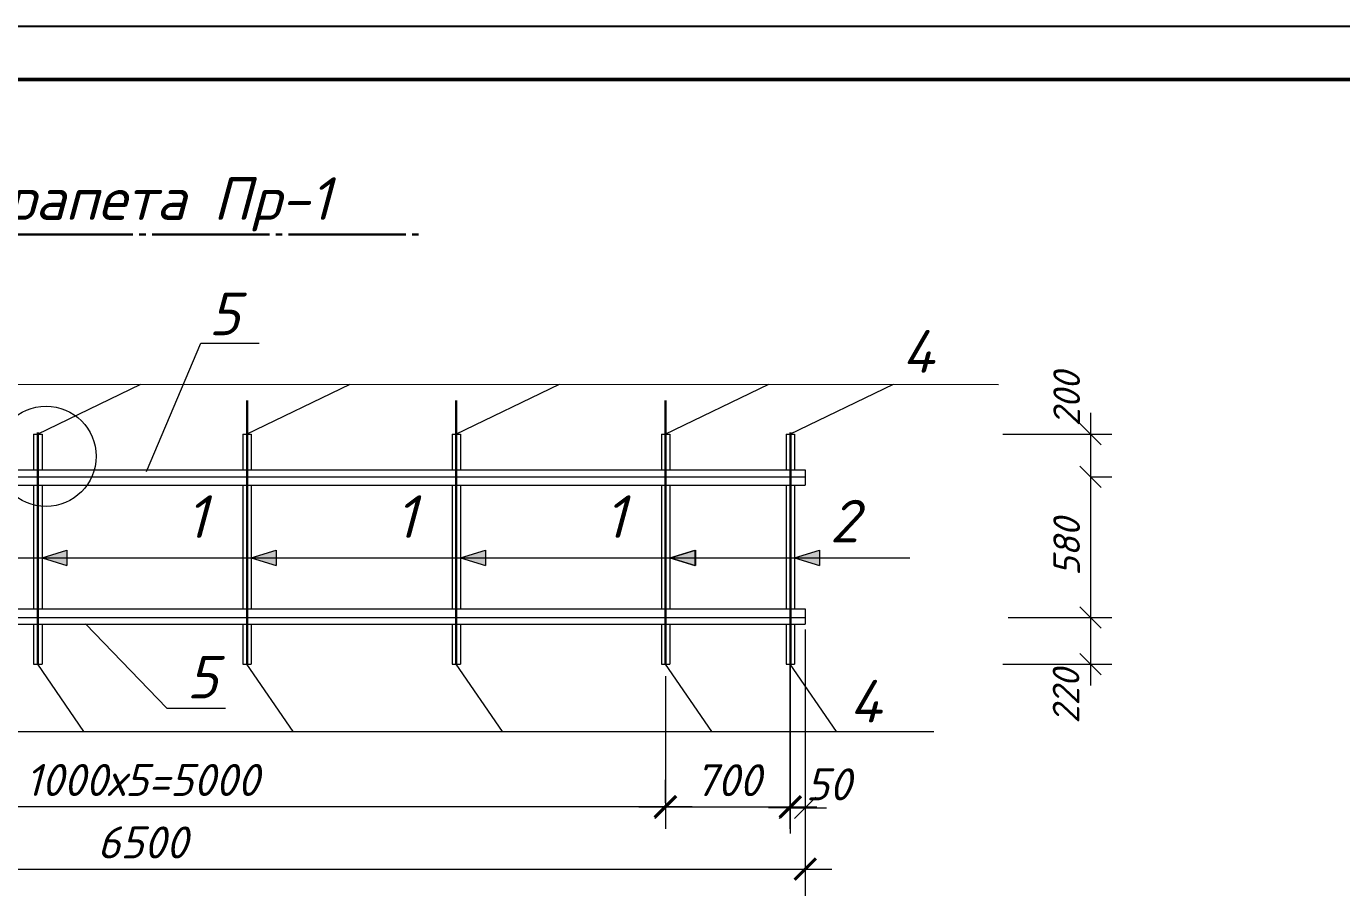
# Model space of a CAD drawing. Extents: x 108150 to 142535, y -18867 to -9422.
# Drawn here: x 140835.7 to 140959.1, y -16632.9 to -16551.3 of the extents above; entities that cross this region are included whole.
import ezdxf

# ---------------------------------------------------------------- set-up
doc = ezdxf.new("R2010")
doc.units = 0
doc.header["$MEASUREMENT"] = 0
doc.header["$PDMODE"] = 32
doc.header["$PDSIZE"] = 0.6
doc.linetypes.add('ACAD_ISO04W100', pattern=[30, 24, -3, 0, -3])
doc.linetypes.add('JIS_08_11', pattern=[12.8, 11, -0.6, 0.6, -0.6])
for name, color, linetype, lineweight in [('Выносные', 8, 'Continuous', 15), ('Контурные', 3, 'Continuous', 50), ('Осевые', 8, 'ACAD_ISO04W100', 30), ('Размер', 8, 'Continuous', 30), ('Размер.лини', 252, 'JIS_08_11', 20), ('Текст', 2, 'Continuous', 15)]:
    doc.layers.add(name, color=color, linetype=linetype, lineweight=lineweight)
doc.styles.add('ГОСТ 250', font='isocpeui.ttf', dxfattribs={"height": 250})
doc.styles.add('ГОСТ 300', font='isocpeui.ttf', dxfattribs={"height": 300})
doc.styles.add('ГОСТ3', font='isocpeur.ttf', dxfattribs={"oblique": 15, "height": 3})
doc.styles.add('ГОСТ3.5', font='isocpeur.ttf', dxfattribs={"oblique": 15, "height": 3.5})
doc.dimstyles.new('100', dxfattribs={"dimtxt": 3.5, "dimasz": 2, "dimexe": 2.5, "dimexo": 0.5, "dimgap": 1, "dimtad": 1, "dimdec": 0, "dimlfac": 100, "dimtxsty": 'ГОСТ3.5', "dimblk": 'ARCHTICK', "dimcen": 2.5, "dimdle": 2.5, "dimclrd": 256, "dimclre": 256, "dimclrt": 2, "dimadec": 3, "dimazin": 0, "dimtfac": 1, "dimtdec": 0, "dimtmove": 1, "dimatfit": 3, "dimldrblk": 'DOTSMALL', "dimfxl": 1, "dimlwd": -1, "dimlwe": -1, "dimarcsym": 0})

# ---------------------------------------------------------------- blocks, each defined once
blk = doc.blocks.new('_Oblique')
at = {"color": 0, "linetype": 'ByBlock', "lineweight": -2}
blk.add_line((-0.5, -0.5), (0.5, 0.5), dxfattribs=at)
blk = doc.blocks.new('_ArchTick')
at = {"color": 0, "linetype": 'ByBlock', "const_width": 0.15}
blk.add_lwpolyline([(-0.5, -0.5), (0.5, 0.5)], dxfattribs=at)
blk = doc.blocks.new('*D2928')
at = {"layer": 'Defpoints', "color": 0, "lineweight": 0, "transparency": 16777216}
for p in [(140784.4, -16607.44), (140908.75, -16607.44), (140908.75, -16630.41)]:
    blk.add_point(p, dxfattribs=at)
at = {"layer": 'Выносные', "transparency": 16777216}
for p, q in [((140784.4, -16607.94), (140784.4, -16632.91)), ((140908.75, -16607.94), (140908.75, -16632.91)), ((140781.9, -16630.41), (140911.25, -16630.41))]:
    blk.add_line(p, q, dxfattribs=at)
at = {"layer": 'Выносные', "transparency": 16777216, "xscale": 2, "yscale": 2, "zscale": 2, "rotation": 180}
blk.add_blockref('_ArchTick', (140784.4, -16630.41), dxfattribs=at)
at = {"layer": 'Выносные', "transparency": 16777216, "xscale": 2, "yscale": 2, "zscale": 2}
blk.add_blockref('_ArchTick', (140908.75, -16630.41), dxfattribs=at)
at = {"layer": 'Выносные', "color": 2, "lineweight": 15, "transparency": 16777216, "insert": (140846.58, -16627.91), "char_height": 3, "attachment_point": 5, "style": 'ГОСТ3'}
blk.add_mtext('6500', dxfattribs=at)
blk = doc.blocks.new('_DotSmall')
at = {"color": 0, "linetype": 'ByBlock', "lineweight": 15, "const_width": 0.5}
blk.add_lwpolyline([(-0.0625, 0, 1), (0.0625, 0, 1)], format="xyb", close=True, dxfattribs=at)
blk = doc.blocks.new('*D2929')
at = {"layer": 'Defpoints', "color": 0, "lineweight": 0, "transparency": 16777216}
for p in [(140797.46, -16624.57), (140895.65, -16624.55), (140895.65, -16624.69)]:
    blk.add_point(p, dxfattribs=at)
at = {"layer": 'Выносные', "transparency": 16777216}
for p, q in [((140797.46, -16624.07), (140797.46, -16622.05)), ((140895.65, -16624.19), (140895.65, -16622.05)), ((140794.96, -16624.55), (140898.15, -16624.55))]:
    blk.add_line(p, q, dxfattribs=at)
at = {"layer": 'Выносные', "transparency": 16777216, "xscale": 2, "yscale": 2, "zscale": 2, "rotation": 180}
blk.add_blockref('_ArchTick', (140797.46, -16624.55), dxfattribs=at)
at = {"layer": 'Выносные', "transparency": 16777216, "xscale": 2, "yscale": 2, "zscale": 2}
blk.add_blockref('_ArchTick', (140895.65, -16624.55), dxfattribs=at)
at = {"layer": 'Выносные', "color": 2, "lineweight": 15, "transparency": 16777216, "insert": (140846.56, -16622.05), "char_height": 3, "attachment_point": 5, "style": 'ГОСТ3'}
blk.add_mtext('1000х5=5000', dxfattribs=at)
blk = doc.blocks.new('*D2930')
at = {"layer": 'Defpoints', "color": 0, "lineweight": 0, "transparency": 16777216}
for p in [(140907.35, -16607.44), (140895.63, -16624.57), (140907.35, -16624.57)]:
    blk.add_point(p, dxfattribs=at)
at = {"layer": 'Выносные', "transparency": 16777216}
for p, q in [((140907.35, -16607.94), (140907.35, -16627.07)), ((140895.63, -16624.07), (140895.63, -16622.07)), ((140893.13, -16624.57), (140909.85, -16624.57))]:
    blk.add_line(p, q, dxfattribs=at)
at = {"layer": 'Выносные', "transparency": 16777216, "xscale": 2, "yscale": 2, "zscale": 2, "rotation": 180}
blk.add_blockref('_ArchTick', (140895.63, -16624.57), dxfattribs=at)
at = {"layer": 'Выносные', "transparency": 16777216, "xscale": 2, "yscale": 2, "zscale": 2}
blk.add_blockref('_ArchTick', (140907.35, -16624.57), dxfattribs=at)
at = {"layer": 'Выносные', "color": 2, "lineweight": 15, "transparency": 16777216, "insert": (140901.49, -16622.07), "char_height": 3.5, "attachment_point": 5, "style": 'ГОСТ3.5'}
blk.add_mtext('{\\H0.85714x;700}', dxfattribs=at)

msp = doc.modelspace()

# ---------------------------------------------------------------- hatches: boundary and pattern name
at = {"layer": 'Выносные'}
h = msp.add_hatch(color=256, dxfattribs=at)
h.paths.add_polyline_path([(140839.4964, -16600.4797), (140837.1624, -16601.21), (140839.4964, -16601.21)])
h.paths.add_polyline_path([(140839.4964, -16601.21), (140837.1624, -16601.21), (140839.4964, -16601.9403)])
h = msp.add_hatch(color=256, dxfattribs=at)
h.paths.add_polyline_path([(140859.1264, -16600.4797), (140856.7924, -16601.21), (140859.1264, -16601.21)])
h.paths.add_polyline_path([(140859.1264, -16601.21), (140856.7924, -16601.21), (140859.1264, -16601.9403)])
h = msp.add_hatch(color=256, dxfattribs=at)
h.paths.add_polyline_path([(140859.1264, -16600.4797), (140856.7924, -16601.21), (140859.1264, -16601.21)])
h.paths.add_polyline_path([(140859.1264, -16601.21), (140856.7924, -16601.21), (140859.1264, -16601.9403)])
h = msp.add_hatch(color=256, dxfattribs=at)
h.paths.add_polyline_path([(140859.1264, -16600.4797), (140856.7924, -16601.21), (140859.1264, -16601.21)])
h.paths.add_polyline_path([(140859.1264, -16601.21), (140856.7924, -16601.21), (140859.1264, -16601.9403)])
h = msp.add_hatch(color=256, dxfattribs=at)
h.paths.add_polyline_path([(140859.1264, -16600.4797), (140856.7924, -16601.21), (140859.1264, -16601.21)])
h.paths.add_polyline_path([(140859.1264, -16601.21), (140856.7924, -16601.21), (140859.1264, -16601.9403)])
h = msp.add_hatch(color=256, dxfattribs=at)
h.paths.add_polyline_path([(140878.7564, -16600.4797), (140876.4224, -16601.21), (140878.7564, -16601.21)])
h.paths.add_polyline_path([(140878.7564, -16601.21), (140876.4224, -16601.21), (140878.7564, -16601.9403)])
h = msp.add_hatch(color=256, dxfattribs=at)
h.paths.add_polyline_path([(140878.7564, -16600.4797), (140876.4224, -16601.21), (140878.7564, -16601.21)])
h.paths.add_polyline_path([(140878.7564, -16601.21), (140876.4224, -16601.21), (140878.7564, -16601.9403)])
h = msp.add_hatch(color=256, dxfattribs=at)
h.paths.add_polyline_path([(140878.7564, -16600.4797), (140876.4224, -16601.21), (140878.7564, -16601.21)])
h.paths.add_polyline_path([(140878.7564, -16601.21), (140876.4224, -16601.21), (140878.7564, -16601.9403)])
h = msp.add_hatch(color=256, dxfattribs=at)
h.paths.add_polyline_path([(140878.7564, -16600.4797), (140876.4224, -16601.21), (140878.7564, -16601.21)])
h.paths.add_polyline_path([(140878.7564, -16601.21), (140876.4224, -16601.21), (140878.7564, -16601.9403)])
h = msp.add_hatch(color=256, dxfattribs=at)
h.paths.add_polyline_path([(140878.7564, -16600.4797), (140876.4224, -16601.21), (140878.7564, -16601.21)])
h.paths.add_polyline_path([(140878.7564, -16601.21), (140876.4224, -16601.21), (140878.7564, -16601.9403)])
h = msp.add_hatch(color=256, dxfattribs=at)
h.paths.add_polyline_path([(140878.7564, -16600.4797), (140876.4224, -16601.21), (140878.7564, -16601.21)])
h.paths.add_polyline_path([(140878.7564, -16601.21), (140876.4224, -16601.21), (140878.7564, -16601.9403)])
h = msp.add_hatch(color=256, dxfattribs=at)
h.paths.add_polyline_path([(140878.7564, -16600.4797), (140876.4224, -16601.21), (140878.7564, -16601.21)])
h.paths.add_polyline_path([(140878.7564, -16601.21), (140876.4224, -16601.21), (140878.7564, -16601.9403)])
h = msp.add_hatch(color=256, dxfattribs=at)
h.paths.add_polyline_path([(140898.3863, -16600.4797), (140896.0523, -16601.21), (140898.3863, -16601.21)])
h.paths.add_polyline_path([(140898.3863, -16601.21), (140896.0523, -16601.21), (140898.3863, -16601.9403)])
h = msp.add_hatch(color=256, dxfattribs=at)
h.paths.add_polyline_path([(140898.3863, -16600.4797), (140896.0523, -16601.21), (140898.3863, -16601.21)])
h.paths.add_polyline_path([(140898.3863, -16601.21), (140896.0523, -16601.21), (140898.3863, -16601.9403)])
h = msp.add_hatch(color=256, dxfattribs=at)
h.paths.add_polyline_path([(140898.3863, -16600.4797), (140896.0523, -16601.21), (140898.3863, -16601.21)])
h.paths.add_polyline_path([(140898.3863, -16601.21), (140896.0523, -16601.21), (140898.3863, -16601.9403)])
h = msp.add_hatch(color=256, dxfattribs=at)
h.paths.add_polyline_path([(140898.3863, -16600.4797), (140896.0523, -16601.21), (140898.3863, -16601.21)])
h.paths.add_polyline_path([(140898.3863, -16601.21), (140896.0523, -16601.21), (140898.3863, -16601.9403)])
h = msp.add_hatch(color=256, dxfattribs=at)
h.paths.add_polyline_path([(140898.3863, -16600.4797), (140896.0523, -16601.21), (140898.3863, -16601.21)])
h.paths.add_polyline_path([(140898.3863, -16601.21), (140896.0523, -16601.21), (140898.3863, -16601.9403)])
h = msp.add_hatch(color=256, dxfattribs=at)
h.paths.add_polyline_path([(140898.3864, -16600.4797), (140896.0524, -16601.21), (140898.3864, -16601.21)])
h.paths.add_polyline_path([(140898.3864, -16601.21), (140896.0524, -16601.21), (140898.3864, -16601.9403)])
h = msp.add_hatch(color=256, dxfattribs=at)
h.paths.add_polyline_path([(140898.3864, -16600.4797), (140896.0524, -16601.21), (140898.3864, -16601.21)])
h.paths.add_polyline_path([(140898.3864, -16601.21), (140896.0524, -16601.21), (140898.3864, -16601.9403)])
h = msp.add_hatch(color=256, dxfattribs=at)
h.paths.add_polyline_path([(140898.3864, -16600.4797), (140896.0524, -16601.21), (140898.3864, -16601.21)])
h.paths.add_polyline_path([(140898.3864, -16601.21), (140896.0524, -16601.21), (140898.3864, -16601.9403)])
h = msp.add_hatch(color=256, dxfattribs=at)
h.paths.add_polyline_path([(140898.4465, -16600.4797), (140896.1125, -16601.21), (140898.4465, -16601.21)])
h.paths.add_polyline_path([(140898.4465, -16601.21), (140896.1125, -16601.21), (140898.4465, -16601.9403)])
h = msp.add_hatch(color=256, dxfattribs=at)
h.paths.add_polyline_path([(140910.0863, -16600.4797), (140907.7523, -16601.21), (140910.0863, -16601.21)])
h.paths.add_polyline_path([(140910.0863, -16601.21), (140907.7523, -16601.21), (140910.0863, -16601.9403)])
h = msp.add_hatch(color=256, dxfattribs=at)
h.paths.add_polyline_path([(140910.0863, -16600.4797), (140907.7523, -16601.21), (140910.0863, -16601.21)])
h.paths.add_polyline_path([(140910.0863, -16601.21), (140907.7523, -16601.21), (140910.0863, -16601.9403)])

# ---------------------------------------------------------------- linework, layer by layer
msp.add_line((140731.3475, -16551.334, -754.4947), (141151.3475, -16551.334, -754.4947))
at = {"layer": 'Выносные', "color": 0}
for p, q in [((140846.9685, -16593.0979, -754.4947), (140852.0622, -16581.0669, -754.4947)), ((140852.0622, -16581.0669, -754.4947), (140857.5438, -16581.0669, -754.4947)), ((140836.7243, -16589.5962, -754.4947), (140846.429, -16584.9124, -754.4947)), ((140856.3543, -16589.5962, -754.4947), (140866.059, -16584.9124, -754.4947)), ((140856.3543, -16589.5962, -754.4947), (140866.059, -16584.9124, -754.4947)), ((140875.9843, -16589.5962, -754.4947), (140885.689, -16584.9124, -754.4947)), ((140875.9843, -16589.5962, -754.4947), (140885.689, -16584.9124, -754.4947)), ((140895.6142, -16589.5962, -754.4947), (140905.3189, -16584.9124, -754.4947)), ((140907.3142, -16589.5962, -754.4947), (140917.0189, -16584.9124, -754.4947)), ((140841.227, -16607.4113, -754.4947), (140848.8829, -16615.3107, -754.4947)), ((140836.7243, -16611.1962, -754.4947), (140841.0681, -16617.4879, -754.4947)), ((140856.3543, -16611.1962, -754.4947), (140860.6981, -16617.4879, -754.4947)), ((140856.3543, -16611.1962, -754.4947), (140860.6981, -16617.4879, -754.4947)), ((140856.3543, -16611.1962, -754.4947), (140860.6981, -16617.4879, -754.4947)), ((140875.9842, -16611.1962, -754.4947), (140880.328, -16617.4879, -754.4947)), ((140895.6142, -16611.1962, -754.4947), (140899.958, -16617.4879, -754.4947)), ((140895.6142, -16611.1962, -754.4947), (140899.958, -16617.4879, -754.4947)), ((140895.6142, -16611.1962, -754.4947), (140899.958, -16617.4879, -754.4947)), ((140907.3142, -16611.1962, -754.4947), (140911.658, -16617.4879, -754.4947)), ((140848.8829, -16615.3107, -754.4947), (140854.3644, -16615.3107, -754.4947))]:
    msp.add_line(p, q, dxfattribs=at)
at = {"layer": 'Выносные', "color": 0, "lineweight": 20}
for p, q in [((140795.469, -16584.9124, -754.4947), (140926.8792, -16584.9446, -754.4947)), ((140836.3624, -16589.5962, -754.4947), (140837.1624, -16589.5962, -754.4947)), ((140836.3624, -16589.5962, -754.4947), (140836.3624, -16592.9562, -754.4947)), ((140837.1624, -16589.5962, -754.4947), (140837.1624, -16592.9562, -754.4947)), ((140855.9924, -16589.5962, -754.4947), (140855.9924, -16592.9562, -754.4947)), ((140855.9924, -16589.5962, -754.4947), (140856.7924, -16589.5962, -754.4947)), ((140855.9924, -16589.5962, -754.4947), (140855.9924, -16592.9562, -754.4947)), ((140855.9924, -16589.5962, -754.4947), (140856.7924, -16589.5962, -754.4947)), ((140855.9924, -16589.5962, -754.4947), (140856.7924, -16589.5962, -754.4947)), ((140855.9924, -16589.5962, -754.4947), (140855.9924, -16592.9562, -754.4947)), ((140855.9924, -16589.5962, -754.4947), (140856.7924, -16589.5962, -754.4947)), ((140855.9924, -16589.5962, -754.4947), (140855.9924, -16592.9562, -754.4947)), ((140856.7924, -16589.5962, -754.4947), (140856.7924, -16592.9562, -754.4947)), ((140856.7924, -16589.5962, -754.4947), (140856.7924, -16592.9562, -754.4947)), ((140856.7924, -16589.5962, -754.4947), (140856.7924, -16592.9562, -754.4947)), ((140856.7924, -16589.5962, -754.4947), (140856.7924, -16592.9562, -754.4947)), ((140875.6224, -16589.5962, -754.4947), (140875.6224, -16592.9562, -754.4947)), ((140875.6224, -16589.5962, -754.4947), (140876.4224, -16589.5962, -754.4947)), ((140875.6224, -16589.5962, -754.4947), (140875.6224, -16592.9562, -754.4947)), ((140875.6224, -16589.5962, -754.4947), (140876.4224, -16589.5962, -754.4947)), ((140875.6224, -16589.5962, -754.4947), (140876.4224, -16589.5962, -754.4947)), ((140875.6224, -16589.5962, -754.4947), (140875.6224, -16592.9562, -754.4947)), ((140875.6224, -16589.5962, -754.4947), (140875.6224, -16592.9562, -754.4947)), ((140875.6224, -16589.5962, -754.4947), (140876.4224, -16589.5962, -754.4947)), ((140875.6224, -16589.5962, -754.4947), (140875.6224, -16592.9562, -754.4947)), ((140875.6224, -16589.5962, -754.4947), (140876.4224, -16589.5962, -754.4947)), ((140875.6224, -16589.5962, -754.4947), (140876.4224, -16589.5962, -754.4947)), ((140875.6224, -16589.5962, -754.4947), (140875.6224, -16592.9562, -754.4947)), ((140875.6224, -16589.5962, -754.4947), (140876.4224, -16589.5962, -754.4947)), ((140875.6224, -16589.5962, -754.4947), (140875.6224, -16592.9562, -754.4947)), ((140876.4224, -16589.5962, -754.4947), (140876.4224, -16592.9562, -754.4947)), ((140876.4224, -16589.5962, -754.4947), (140876.4224, -16592.9562, -754.4947)), ((140876.4224, -16589.5962, -754.4947), (140876.4224, -16592.9562, -754.4947)), ((140876.4224, -16589.5962, -754.4947), (140876.4224, -16592.9562, -754.4947)), ((140876.4224, -16589.5962, -754.4947), (140876.4224, -16592.9562, -754.4947)), ((140876.4224, -16589.5962, -754.4947), (140876.4224, -16592.9562, -754.4947)), ((140876.4224, -16589.5962, -754.4947), (140876.4224, -16592.9562, -754.4947)), ((140895.2523, -16589.5962, -754.4947), (140895.2523, -16592.9562, -754.4947)), ((140895.2523, -16589.5962, -754.4947), (140896.0523, -16589.5962, -754.4947)), ((140895.2523, -16589.5962, -754.4947), (140895.2523, -16592.9562, -754.4947)), ((140895.2523, -16589.5962, -754.4947), (140896.0523, -16589.5962, -754.4947)), ((140895.2523, -16589.5962, -754.4947), (140896.0523, -16589.5962, -754.4947)), ((140895.2523, -16589.5962, -754.4947), (140895.2523, -16592.9562, -754.4947)), ((140895.2523, -16589.5962, -754.4947), (140895.2523, -16592.9562, -754.4947)), ((140895.2523, -16589.5962, -754.4947), (140896.0523, -16589.5962, -754.4947)), ((140895.2523, -16589.5962, -754.4947), (140895.2523, -16592.9562, -754.4947)), ((140895.2523, -16589.5962, -754.4947), (140896.0523, -16589.5962, -754.4947)), ((140895.2523, -16589.5962, -754.4947), (140896.0523, -16589.5962, -754.4947)), ((140895.2523, -16589.5962, -754.4947), (140895.2523, -16592.9562, -754.4947)), ((140895.2524, -16589.5962, -754.4947), (140895.2524, -16592.9562, -754.4947)), ((140895.2524, -16589.5962, -754.4947), (140896.0524, -16589.5962, -754.4947)), ((140895.2524, -16589.5962, -754.4947), (140895.2524, -16592.9562, -754.4947)), ((140895.2524, -16589.5962, -754.4947), (140896.0524, -16589.5962, -754.4947)), ((140895.2524, -16589.5962, -754.4947), (140896.0524, -16589.5962, -754.4947)), ((140895.2524, -16589.5962, -754.4947), (140895.2524, -16592.9562, -754.4947)), ((140896.0523, -16589.5962, -754.4947), (140896.0523, -16592.9562, -754.4947)), ((140896.0523, -16589.5962, -754.4947), (140896.0523, -16592.9562, -754.4947)), ((140896.0523, -16589.5962, -754.4947), (140896.0523, -16592.9562, -754.4947)), ((140896.0523, -16589.5962, -754.4947), (140896.0523, -16592.9562, -754.4947)), ((140896.0523, -16589.5962, -754.4947), (140896.0523, -16592.9562, -754.4947)), ((140896.0523, -16589.5962, -754.4947), (140896.0523, -16592.9562, -754.4947)), ((140896.0524, -16589.5962, -754.4947), (140896.0524, -16592.9562, -754.4947)), ((140896.0524, -16589.5962, -754.4947), (140896.0524, -16592.9562, -754.4947)), ((140896.0524, -16589.5962, -754.4947), (140896.0524, -16592.9562, -754.4947)), ((140906.9523, -16589.5962, -754.4947), (140906.9523, -16592.9562, -754.4947)), ((140906.9523, -16589.5962, -754.4947), (140907.7523, -16589.5962, -754.4947)), ((140906.9523, -16589.5962, -754.4947), (140907.7523, -16589.5962, -754.4947)), ((140906.9523, -16589.5962, -754.4947), (140906.9523, -16592.9562, -754.4947)), ((140907.7523, -16589.5962, -754.4947), (140907.7523, -16592.9562, -754.4947)), ((140907.7523, -16589.5962, -754.4947), (140907.7523, -16592.9562, -754.4947)), ((140784.4024, -16592.9562, -754.4947), (140848.9561, -16592.9562, -754.4947)), ((140784.4024, -16593.5962, -754.4947), (140848.9561, -16593.5962, -754.4947)), ((140848.9561, -16592.9562, -754.4947), (140869.4924, -16592.9562, -754.4947)), ((140848.9561, -16593.5962, -754.4947), (140869.4924, -16593.5962, -754.4947)), ((140868.5861, -16592.9562, -754.4947), (140889.1224, -16592.9562, -754.4947)), ((140868.5861, -16593.5962, -754.4947), (140889.1224, -16593.5962, -754.4947)), ((140888.2161, -16592.9562, -754.4947), (140908.7524, -16592.9562, -754.4947)), ((140888.2161, -16593.5962, -754.4947), (140908.7524, -16593.5962, -754.4947)), ((140908.7523, -16592.9562, -754.4947), (140908.7523, -16594.3962, -754.4947)), ((140784.4024, -16594.3962, -754.4947), (140848.9561, -16594.3962, -754.4947)), ((140836.3624, -16594.3962, -754.4947), (140836.3624, -16605.9962, -754.4947)), ((140837.1624, -16594.3962, -754.4947), (140837.1624, -16605.9962, -754.4947)), ((140848.9561, -16594.3962, -754.4947), (140869.4924, -16594.3962, -754.4947)), ((140855.9924, -16594.3962, -754.4947), (140855.9924, -16605.9962, -754.4947)), ((140855.9924, -16594.3962, -754.4947), (140855.9924, -16605.9962, -754.4947)), ((140855.9924, -16594.3962, -754.4947), (140855.9924, -16605.9962, -754.4947)), ((140855.9924, -16594.3962, -754.4947), (140855.9924, -16605.9962, -754.4947)), ((140856.7924, -16594.3962, -754.4947), (140856.7924, -16605.9962, -754.4947)), ((140856.7924, -16594.3962, -754.4947), (140856.7924, -16605.9962, -754.4947)), ((140856.7924, -16594.3962, -754.4947), (140856.7924, -16605.9962, -754.4947)), ((140856.7924, -16594.3962, -754.4947), (140856.7924, -16605.9962, -754.4947)), ((140868.5861, -16594.3962, -754.4947), (140889.1224, -16594.3962, -754.4947)), ((140875.6224, -16594.3962, -754.4947), (140875.6224, -16605.9962, -754.4947)), ((140875.6224, -16594.3962, -754.4947), (140875.6224, -16605.9962, -754.4947)), ((140875.6224, -16594.3962, -754.4947), (140875.6224, -16605.9962, -754.4947)), ((140875.6224, -16594.3962, -754.4947), (140875.6224, -16605.9962, -754.4947)), ((140875.6224, -16594.3962, -754.4947), (140875.6224, -16605.9962, -754.4947)), ((140875.6224, -16594.3962, -754.4947), (140875.6224, -16605.9962, -754.4947)), ((140875.6224, -16594.3962, -754.4947), (140875.6224, -16605.9962, -754.4947)), ((140876.4224, -16594.3962, -754.4947), (140876.4224, -16605.9962, -754.4947)), ((140876.4224, -16594.3962, -754.4947), (140876.4224, -16605.9962, -754.4947)), ((140876.4224, -16594.3962, -754.4947), (140876.4224, -16605.9962, -754.4947)), ((140876.4224, -16594.3962, -754.4947), (140876.4224, -16605.9962, -754.4947)), ((140876.4224, -16594.3962, -754.4947), (140876.4224, -16605.9962, -754.4947)), ((140876.4224, -16594.3962, -754.4947), (140876.4224, -16605.9962, -754.4947)), ((140876.4224, -16594.3962, -754.4947), (140876.4224, -16605.9962, -754.4947)), ((140888.2161, -16594.3962, -754.4947), (140908.7524, -16594.3962, -754.4947)), ((140895.2523, -16594.3962, -754.4947), (140895.2523, -16605.9962, -754.4947)), ((140895.2523, -16594.3962, -754.4947), (140895.2523, -16605.9962, -754.4947)), ((140895.2523, -16594.3962, -754.4947), (140895.2523, -16605.9962, -754.4947)), ((140895.2523, -16594.3962, -754.4947), (140895.2523, -16605.9962, -754.4947)), ((140895.2523, -16594.3962, -754.4947), (140895.2523, -16605.9962, -754.4947)), ((140895.2523, -16594.3962, -754.4947), (140895.2523, -16605.9962, -754.4947)), ((140895.2524, -16594.3962, -754.4947), (140895.2524, -16605.9962, -754.4947)), ((140895.2524, -16594.3962, -754.4947), (140895.2524, -16605.9962, -754.4947)), ((140895.2524, -16594.3962, -754.4947), (140895.2524, -16605.9962, -754.4947)), ((140896.0523, -16594.3962, -754.4947), (140896.0523, -16605.9962, -754.4947)), ((140896.0523, -16594.3962, -754.4947), (140896.0523, -16605.9962, -754.4947)), ((140896.0523, -16594.3962, -754.4947), (140896.0523, -16605.9962, -754.4947)), ((140896.0523, -16594.3962, -754.4947), (140896.0523, -16605.9962, -754.4947)), ((140896.0523, -16594.3962, -754.4947), (140896.0523, -16605.9962, -754.4947)), ((140896.0523, -16594.3962, -754.4947), (140896.0523, -16605.9962, -754.4947)), ((140896.0524, -16594.3962, -754.4947), (140896.0524, -16605.9962, -754.4947)), ((140896.0524, -16594.3962, -754.4947), (140896.0524, -16605.9962, -754.4947)), ((140896.0524, -16594.3962, -754.4947), (140896.0524, -16605.9962, -754.4947)), ((140906.9523, -16594.3962, -754.4947), (140906.9523, -16605.9962, -754.4947)), ((140906.9523, -16594.3962, -754.4947), (140906.9523, -16605.9962, -754.4947)), ((140907.7523, -16594.3962, -754.4947), (140907.7523, -16605.9962, -754.4947)), ((140907.7523, -16594.3962, -754.4947), (140907.7523, -16605.9962, -754.4947)), ((140786.2626, -16601.21, -754.4947), (140848.7206, -16601.21, -754.4947)), ((140848.7206, -16601.21, -754.4947), (140918.5479, -16601.21, -754.4947)), ((140784.4024, -16605.9962, -754.4947), (140848.9851, -16605.9962, -754.4947)), ((140848.9851, -16605.9962, -754.4947), (140869.4924, -16605.9962, -754.4947)), ((140868.6151, -16605.9962, -754.4947), (140889.1224, -16605.9962, -754.4947)), ((140888.2451, -16605.9962, -754.4947), (140908.7524, -16605.9962, -754.4947)), ((140908.7523, -16605.9962, -754.4947), (140908.7523, -16607.4362, -754.4947)), ((140784.4024, -16606.7962, -754.4947), (140908.7523, -16606.7962, -754.4947)), ((140784.4024, -16607.4362, -754.4947), (140848.9863, -16607.4362, -754.4947)), ((140836.3624, -16607.4362, -754.4947), (140836.3624, -16611.1962, -754.4947)), ((140837.1624, -16607.4362, -754.4947), (140837.1624, -16611.1962, -754.4947)), ((140848.9863, -16607.4362, -754.4947), (140869.4924, -16607.4362, -754.4947)), ((140855.9924, -16607.4362, -754.4947), (140855.9924, -16611.1962, -754.4947)), ((140855.9924, -16607.4362, -754.4947), (140855.9924, -16611.1962, -754.4947)), ((140855.9924, -16607.4362, -754.4947), (140855.9924, -16611.1962, -754.4947)), ((140855.9924, -16607.4362, -754.4947), (140855.9924, -16611.1962, -754.4947)), ((140856.7924, -16607.4362, -754.4947), (140856.7924, -16611.1962, -754.4947)), ((140856.7924, -16607.4362, -754.4947), (140856.7924, -16611.1962, -754.4947)), ((140856.7924, -16607.4362, -754.4947), (140856.7924, -16611.1962, -754.4947)), ((140856.7924, -16607.4362, -754.4947), (140856.7924, -16611.1962, -754.4947)), ((140868.6163, -16607.4362, -754.4947), (140889.1224, -16607.4362, -754.4947)), ((140875.6224, -16607.4362, -754.4947), (140875.6224, -16611.1962, -754.4947)), ((140875.6224, -16607.4362, -754.4947), (140875.6224, -16611.1962, -754.4947)), ((140875.6224, -16607.4362, -754.4947), (140875.6224, -16611.1962, -754.4947)), ((140875.6224, -16607.4362, -754.4947), (140875.6224, -16611.1962, -754.4947)), ((140875.6224, -16607.4362, -754.4947), (140875.6224, -16611.1962, -754.4947)), ((140875.6224, -16607.4362, -754.4947), (140875.6224, -16611.1962, -754.4947)), ((140875.6224, -16607.4362, -754.4947), (140875.6224, -16611.1962, -754.4947)), ((140876.4224, -16607.4362, -754.4947), (140876.4224, -16611.1962, -754.4947)), ((140876.4224, -16607.4362, -754.4947), (140876.4224, -16611.1962, -754.4947)), ((140876.4224, -16607.4362, -754.4947), (140876.4224, -16611.1962, -754.4947)), ((140876.4224, -16607.4362, -754.4947), (140876.4224, -16611.1962, -754.4947)), ((140876.4224, -16607.4362, -754.4947), (140876.4224, -16611.1962, -754.4947)), ((140876.4224, -16607.4362, -754.4947), (140876.4224, -16611.1962, -754.4947)), ((140876.4224, -16607.4362, -754.4947), (140876.4224, -16611.1962, -754.4947)), ((140888.2463, -16607.4362, -754.4947), (140908.7524, -16607.4362, -754.4947)), ((140895.2523, -16607.4362, -754.4947), (140895.2523, -16611.1962, -754.4947)), ((140895.2523, -16607.4362, -754.4947), (140895.2523, -16611.1962, -754.4947)), ((140895.2523, -16607.4362, -754.4947), (140895.2523, -16611.1962, -754.4947)), ((140895.2523, -16607.4362, -754.4947), (140895.2523, -16611.1962, -754.4947)), ((140895.2523, -16607.4362, -754.4947), (140895.2523, -16611.1962, -754.4947)), ((140895.2523, -16607.4362, -754.4947), (140895.2523, -16611.1962, -754.4947)), ((140895.2524, -16607.4362, -754.4947), (140895.2524, -16611.1962, -754.4947)), ((140895.2524, -16607.4362, -754.4947), (140895.2524, -16611.1962, -754.4947)), ((140895.2524, -16607.4362, -754.4947), (140895.2524, -16611.1962, -754.4947)), ((140896.0523, -16607.4362, -754.4947), (140896.0523, -16611.1962, -754.4947)), ((140896.0523, -16607.4362, -754.4947), (140896.0523, -16611.1962, -754.4947)), ((140896.0523, -16607.4362, -754.4947), (140896.0523, -16611.1962, -754.4947)), ((140896.0523, -16607.4362, -754.4947), (140896.0523, -16611.1962, -754.4947)), ((140896.0523, -16607.4362, -754.4947), (140896.0523, -16611.1962, -754.4947)), ((140896.0523, -16607.4362, -754.4947), (140896.0523, -16611.1962, -754.4947)), ((140896.0524, -16607.4362, -754.4947), (140896.0524, -16611.1962, -754.4947)), ((140896.0524, -16607.4362, -754.4947), (140896.0524, -16611.1962, -754.4947)), ((140896.0524, -16607.4362, -754.4947), (140896.0524, -16611.1962, -754.4947)), ((140906.9523, -16607.4362, -754.4947), (140906.9523, -16611.1962, -754.4947)), ((140906.9523, -16607.4362, -754.4947), (140906.9523, -16611.1962, -754.4947)), ((140907.7523, -16607.4362, -754.4947), (140907.7523, -16611.1962, -754.4947)), ((140907.7523, -16607.4362, -754.4947), (140907.7523, -16611.1962, -754.4947)), ((140836.3624, -16611.1962, -754.4947), (140837.1624, -16611.1962, -754.4947)), ((140855.9924, -16611.1962, -754.4947), (140856.7924, -16611.1962, -754.4947)), ((140855.9924, -16611.1962, -754.4947), (140856.7924, -16611.1962, -754.4947)), ((140855.9924, -16611.1962, -754.4947), (140856.7924, -16611.1962, -754.4947)), ((140855.9924, -16611.1962, -754.4947), (140856.7924, -16611.1962, -754.4947)), ((140875.6224, -16611.1962, -754.4947), (140876.4224, -16611.1962, -754.4947)), ((140875.6224, -16611.1962, -754.4947), (140876.4224, -16611.1962, -754.4947)), ((140875.6224, -16611.1962, -754.4947), (140876.4224, -16611.1962, -754.4947)), ((140875.6224, -16611.1962, -754.4947), (140876.4224, -16611.1962, -754.4947)), ((140875.6224, -16611.1962, -754.4947), (140876.4224, -16611.1962, -754.4947)), ((140875.6224, -16611.1962, -754.4947), (140876.4224, -16611.1962, -754.4947)), ((140875.6224, -16611.1962, -754.4947), (140876.4224, -16611.1962, -754.4947)), ((140895.2523, -16611.1962, -754.4947), (140896.0523, -16611.1962, -754.4947)), ((140895.2523, -16611.1962, -754.4947), (140896.0523, -16611.1962, -754.4947)), ((140895.2523, -16611.1962, -754.4947), (140896.0523, -16611.1962, -754.4947)), ((140895.2523, -16611.1962, -754.4947), (140896.0523, -16611.1962, -754.4947)), ((140895.2523, -16611.1962, -754.4947), (140896.0523, -16611.1962, -754.4947)), ((140895.2523, -16611.1962, -754.4947), (140896.0523, -16611.1962, -754.4947)), ((140895.2524, -16611.1962, -754.4947), (140896.0524, -16611.1962, -754.4947)), ((140895.2524, -16611.1962, -754.4947), (140896.0524, -16611.1962, -754.4947)), ((140895.2524, -16611.1962, -754.4947), (140896.0524, -16611.1962, -754.4947)), ((140906.9523, -16611.1962, -754.4947), (140907.7523, -16611.1962, -754.4947)), ((140906.9523, -16611.1962, -754.4947), (140907.7523, -16611.1962, -754.4947)), ((140790.1081, -16617.4879, -754.4947), (140920.796, -16617.4879, -754.4947))]:
    msp.add_line(p, q, dxfattribs=at)
at = {"layer": 'Выносные', "color": 8}
for p, q in [((140935.5171, -16587.5962, -754.4947), (140935.5171, -16595.5962, -754.4947)), ((140927.2724, -16589.5962, -754.4947), (140937.5171, -16589.5962, -754.4947)), ((140935.5171, -16591.5962, -754.4947), (140935.5171, -16608.7962, -754.4947)), ((140935.5171, -16593.5962, -754.4947), (140937.5171, -16593.5962, -754.4947)), ((140935.5171, -16593.5962, -754.4947), (140937.5171, -16593.5962, -754.4947)), ((140935.5171, -16604.7962, -754.4947), (140935.5171, -16613.1962, -754.4947)), ((140927.7724, -16606.7962, -754.4947), (140937.5171, -16606.7962, -754.4947)), ((140907.3151, -16608.5569, -754.4947), (140907.3151, -16626.6494, -754.4947)), ((140908.7531, -16608.5569, -754.4947), (140908.7531, -16626.6494, -754.4947)), ((140927.2724, -16611.1962, -754.4947), (140937.5171, -16611.1962, -754.4947)), ((140895.6531, -16612.3169, -754.4947), (140895.6531, -16626.6494, -754.4947)), ((140907.3151, -16612.3169, -754.4947), (140907.3151, -16626.6494, -754.4947)), ((140907.3151, -16624.6494, -754.4947), (140905.3151, -16624.6494, -754.4947)), ((140907.3151, -16624.6494, -754.4947), (140908.7531, -16624.6494, -754.4947)), ((140908.7531, -16624.6494, -754.4947), (140910.7531, -16624.6494, -754.4947))]:
    msp.add_line(p, q, dxfattribs=at)
at = {"layer": 'Выносные'}
for p, q in [((140837.1624, -16601.21, -754.4947), (140839.4964, -16600.4797, -754.4947)), ((140837.1624, -16601.21, -754.4947), (140839.4964, -16601.9403, -754.4947)), ((140839.4964, -16600.4797, -754.4947), (140839.4964, -16601.9403, -754.4947)), ((140856.7924, -16601.21, -754.4947), (140859.1264, -16600.4797, -754.4947)), ((140856.7924, -16601.21, -754.4947), (140859.1264, -16600.4797, -754.4947)), ((140856.7924, -16601.21, -754.4947), (140859.1264, -16600.4797, -754.4947)), ((140856.7924, -16601.21, -754.4947), (140859.1264, -16600.4797, -754.4947)), ((140856.7924, -16601.21, -754.4947), (140859.1264, -16601.9403, -754.4947)), ((140856.7924, -16601.21, -754.4947), (140859.1264, -16601.9403, -754.4947)), ((140856.7924, -16601.21, -754.4947), (140859.1264, -16601.9403, -754.4947)), ((140856.7924, -16601.21, -754.4947), (140859.1264, -16601.9403, -754.4947)), ((140859.1264, -16600.4797, -754.4947), (140859.1264, -16601.9403, -754.4947)), ((140859.1264, -16600.4797, -754.4947), (140859.1264, -16601.9403, -754.4947)), ((140859.1264, -16600.4797, -754.4947), (140859.1264, -16601.9403, -754.4947)), ((140859.1264, -16600.4797, -754.4947), (140859.1264, -16601.9403, -754.4947)), ((140876.4224, -16601.21, -754.4947), (140878.7564, -16600.4797, -754.4947)), ((140876.4224, -16601.21, -754.4947), (140878.7564, -16600.4797, -754.4947)), ((140876.4224, -16601.21, -754.4947), (140878.7564, -16600.4797, -754.4947)), ((140876.4224, -16601.21, -754.4947), (140878.7564, -16600.4797, -754.4947)), ((140876.4224, -16601.21, -754.4947), (140878.7564, -16600.4797, -754.4947)), ((140876.4224, -16601.21, -754.4947), (140878.7564, -16600.4797, -754.4947)), ((140876.4224, -16601.21, -754.4947), (140878.7564, -16600.4797, -754.4947)), ((140876.4224, -16601.21, -754.4947), (140878.7564, -16601.9403, -754.4947)), ((140876.4224, -16601.21, -754.4947), (140878.7564, -16601.9403, -754.4947)), ((140876.4224, -16601.21, -754.4947), (140878.7564, -16601.9403, -754.4947)), ((140876.4224, -16601.21, -754.4947), (140878.7564, -16601.9403, -754.4947)), ((140876.4224, -16601.21, -754.4947), (140878.7564, -16601.9403, -754.4947)), ((140876.4224, -16601.21, -754.4947), (140878.7564, -16601.9403, -754.4947)), ((140876.4224, -16601.21, -754.4947), (140878.7564, -16601.9403, -754.4947)), ((140878.7564, -16600.4797, -754.4947), (140878.7564, -16601.9403, -754.4947)), ((140878.7564, -16600.4797, -754.4947), (140878.7564, -16601.9403, -754.4947)), ((140878.7564, -16600.4797, -754.4947), (140878.7564, -16601.9403, -754.4947)), ((140878.7564, -16600.4797, -754.4947), (140878.7564, -16601.9403, -754.4947)), ((140878.7564, -16600.4797, -754.4947), (140878.7564, -16601.9403, -754.4947)), ((140878.7564, -16600.4797, -754.4947), (140878.7564, -16601.9403, -754.4947)), ((140878.7564, -16600.4797, -754.4947), (140878.7564, -16601.9403, -754.4947)), ((140896.0523, -16601.21, -754.4947), (140898.3863, -16600.4797, -754.4947)), ((140896.0523, -16601.21, -754.4947), (140898.3863, -16600.4797, -754.4947)), ((140896.0523, -16601.21, -754.4947), (140898.3863, -16600.4797, -754.4947)), ((140896.0523, -16601.21, -754.4947), (140898.3863, -16600.4797, -754.4947)), ((140896.0523, -16601.21, -754.4947), (140898.3863, -16600.4797, -754.4947)), ((140896.0523, -16601.21, -754.4947), (140898.3863, -16601.9403, -754.4947)), ((140896.0523, -16601.21, -754.4947), (140898.3863, -16601.9403, -754.4947)), ((140896.0523, -16601.21, -754.4947), (140898.3863, -16601.9403, -754.4947)), ((140896.0523, -16601.21, -754.4947), (140898.3863, -16601.9403, -754.4947)), ((140896.0523, -16601.21, -754.4947), (140898.3863, -16601.9403, -754.4947)), ((140896.0524, -16601.21, -754.4947), (140898.3864, -16600.4797, -754.4947)), ((140896.0524, -16601.21, -754.4947), (140898.3864, -16600.4797, -754.4947)), ((140896.0524, -16601.21, -754.4947), (140898.3864, -16600.4797, -754.4947)), ((140896.0524, -16601.21, -754.4947), (140898.3864, -16601.9403, -754.4947)), ((140896.0524, -16601.21, -754.4947), (140898.3864, -16601.9403, -754.4947)), ((140896.0524, -16601.21, -754.4947), (140898.3864, -16601.9403, -754.4947)), ((140896.1125, -16601.21, -754.4947), (140898.4465, -16600.4797, -754.4947)), ((140896.1125, -16601.21, -754.4947), (140898.4465, -16601.9403, -754.4947)), ((140898.3863, -16600.4797, -754.4947), (140898.3863, -16601.9403, -754.4947)), ((140898.3863, -16600.4797, -754.4947), (140898.3863, -16601.9403, -754.4947)), ((140898.3863, -16600.4797, -754.4947), (140898.3863, -16601.9403, -754.4947)), ((140898.3863, -16600.4797, -754.4947), (140898.3863, -16601.9403, -754.4947)), ((140898.3863, -16600.4797, -754.4947), (140898.3863, -16601.9403, -754.4947)), ((140898.4465, -16600.4797, -754.4947), (140898.4465, -16601.9403, -754.4947)), ((140907.7523, -16601.21, -754.4947), (140910.0863, -16600.4797, -754.4947)), ((140907.7523, -16601.21, -754.4947), (140910.0863, -16600.4797, -754.4947)), ((140907.7523, -16601.21, -754.4947), (140910.0863, -16601.9403, -754.4947)), ((140907.7523, -16601.21, -754.4947), (140910.0863, -16601.9403, -754.4947)), ((140910.0863, -16600.4797, -754.4947), (140910.0863, -16601.9403, -754.4947)), ((140910.0863, -16600.4797, -754.4947), (140910.0863, -16601.9403, -754.4947))]:
    msp.add_line(p, q, dxfattribs=at)
at = {"layer": 'Выносные', "color": 0, "lineweight": 15}
msp.add_line((140854.3924, -16624.5286, -754.4947), (140870.0543, -16624.5286, -754.4947), dxfattribs=at)
msp.add_circle((140837.5369, -16591.6786, -754.4947), 4.7072, dxfattribs=at)
at = {"layer": 'Контурные'}
msp.add_line((140751.3475, -16556.334, -754.4947), (141146.3475, -16556.334, -754.4947), dxfattribs=at)
at = {"layer": 'Осевые', "ltscale": 100}
for p, q in [((140856.3924, -16586.4409, -754.4947), (140856.3924, -16611.1962, -754.4947)), ((140876.0224, -16586.4409, -754.4947), (140876.0224, -16611.1962, -754.4947)), ((140895.6523, -16586.4409, -754.4947), (140895.6523, -16611.1962, -754.4947)), ((140836.7624, -16589.4556, -754.4947), (140836.7624, -16611.1962, -754.4947)), ((140836.7624, -16589.4556, -754.4947), (140836.7624, -16611.1962, -754.4947)), ((140856.3924, -16589.4556, -754.4947), (140856.3924, -16611.1962, -754.4947)), ((140856.3924, -16589.4556, -754.4947), (140856.3924, -16611.1962, -754.4947)), ((140856.3924, -16589.4556, -754.4947), (140856.3924, -16611.1962, -754.4947)), ((140856.3924, -16589.4556, -754.4947), (140856.3924, -16611.1962, -754.4947)), ((140856.3924, -16589.4556, -754.4947), (140856.3924, -16611.1962, -754.4947)), ((140856.3924, -16589.4556, -754.4947), (140856.3924, -16611.1962, -754.4947)), ((140876.0224, -16589.4556, -754.4947), (140876.0224, -16611.1962, -754.4947)), ((140876.0224, -16589.4556, -754.4947), (140876.0224, -16611.1962, -754.4947)), ((140876.0224, -16589.4556, -754.4947), (140876.0224, -16611.1962, -754.4947)), ((140876.0224, -16589.4556, -754.4947), (140876.0224, -16611.1962, -754.4947)), ((140876.0224, -16589.4556, -754.4947), (140876.0224, -16611.1962, -754.4947)), ((140876.0224, -16589.4556, -754.4947), (140876.0224, -16611.1962, -754.4947)), ((140876.0224, -16589.4556, -754.4947), (140876.0224, -16611.1962, -754.4947)), ((140876.0224, -16589.4556, -754.4947), (140876.0224, -16611.1962, -754.4947)), ((140876.0224, -16589.4556, -754.4947), (140876.0224, -16611.1962, -754.4947)), ((140876.0224, -16589.4556, -754.4947), (140876.0224, -16611.1962, -754.4947)), ((140895.6523, -16589.4556, -754.4947), (140895.6523, -16611.1962, -754.4947)), ((140895.6523, -16589.4556, -754.4947), (140895.6523, -16611.1962, -754.4947)), ((140895.6523, -16589.4556, -754.4947), (140895.6523, -16611.1962, -754.4947)), ((140895.6523, -16589.4556, -754.4947), (140895.6523, -16611.1962, -754.4947)), ((140895.6523, -16589.4556, -754.4947), (140895.6523, -16611.1962, -754.4947)), ((140895.6523, -16589.4556, -754.4947), (140895.6523, -16611.1962, -754.4947)), ((140895.6523, -16589.4556, -754.4947), (140895.6523, -16611.1962, -754.4947)), ((140895.6523, -16589.4556, -754.4947), (140895.6523, -16611.1962, -754.4947)), ((140895.6524, -16589.4556, -754.4947), (140895.6524, -16611.1962, -754.4947)), ((140895.6524, -16589.4556, -754.4947), (140895.6524, -16611.1962, -754.4947)), ((140895.6524, -16589.4556, -754.4947), (140895.6524, -16611.1962, -754.4947)), ((140895.6524, -16589.4556, -754.4947), (140895.6524, -16611.1962, -754.4947)), ((140907.3523, -16589.4556, -754.4947), (140907.3523, -16611.1962, -754.4947))]:
    msp.add_line(p, q, dxfattribs=at)
at = {"layer": 'Размер', "color": 251}
msp.add_line((140895.6531, -16589.7169, -754.4947), (140895.639, -16587.4207, -754.4947), dxfattribs=at)
at = {"layer": 'Размер.лини', "color": 2, "lineweight": 30}
msp.add_line((140809.0839, -16570.8545, -754.4947), (140872.5397, -16570.8545, -754.4947), dxfattribs=at)

# ---------------------------------------------------------------- block references
at = {"layer": 'Выносные', "color": 8, "xscale": 2, "yscale": 2, "zscale": 2}
for p, rotation in [((140935.5171, -16589.5962, -754.4947), 90), ((140935.5171, -16593.5962, -754.4947), 270), ((140935.5171, -16593.5962, -754.4947), 90), ((140935.5171, -16606.7962, -754.4947), 270), ((140935.5171, -16606.7962, -754.4947), 90), ((140935.5171, -16611.1962, -754.4947), 270), ((140895.6531, -16624.6494, -754.4947), 180), ((140908.7531, -16624.6494, -754.4947), 180)]:
    msp.add_blockref('_Oblique', p, dxfattribs=dict(at, rotation=rotation))
for p in [(140895.6531, -16624.6494, -754.4947), (140907.3151, -16624.6494, -754.4947), (140907.3151, -16624.6494, -754.4947)]:
    msp.add_blockref('_Oblique', p, dxfattribs=at)

# ---------------------------------------------------------------- texts
at = {"layer": 'Выносные', "color": 0, "lineweight": 15, "char_height": 2.5, "attachment_point": 5, "rotation": 90, "style": 'ГОСТ 250'}
for s, insert in [('200', (140933.2671, -16586.3128, -754.4947)), ('580', (140933.2671, -16600.1962, -754.4947)), ('220', (140933.2079, -16614.201, -754.4947))]:
    msp.add_mtext(s, dxfattribs=dict(at, insert=insert))
at = {"layer": 'Выносные', "color": 2, "lineweight": 15, "insert": (140910.9209, -16622.4591, -754.4947), "char_height": 3, "attachment_point": 5, "style": 'ГОСТ 250'}
msp.add_mtext('50', dxfattribs=at)
at = {"layer": 'Текст', "style": 'ГОСТ 300'}
for s, p in [('Рамка парапета Пр-1', (140810.043, -16569.5001, -754.4947)), ('5', (140852.7911, -16580.315, -754.4947)), ('4', (140917.8145, -16583.8388, -754.4947)), ('1', (140850.6431, -16599.3435, -754.4947)), ('1', (140850.6431, -16599.3435, -754.4947)), ('1', (140870.2731, -16599.3435, -754.4947)), ('1', (140889.9031, -16599.3435, -754.4947)), ('2', (140911.0475, -16599.7623, -754.4947)), ('5', (140850.7307, -16614.4023, -754.4947)), ('4', (140912.8817, -16616.6618, -754.4947))]:
    msp.add_text(s, height=4, dxfattribs=at).set_placement(p)

# ---------------------------------------------------------------- dimensions: what is measured, and where the dimension line sits
at = {"layer": 'Выносные', "color": 0, "lineweight": 15}
for base, p1, p2, text, override, picture, middle in [((140908.7523, -16630.4079, -754.4947), (140784.4024, -16607.4362, -754.4947), (140908.7523, -16607.4362, -754.4947), '6500', {"dimtxsty": 'ГОСТ3', "dimfxl": 2}, '*D2928', (140846.5773, -16627.9079, -754.4947)), ((140895.6531, -16624.5477, -754.4947), (140797.4643, -16624.5667, -754.4947), (140895.6531, -16624.6875, -754.4947), '1000х5=5000', {"dimtxsty": 'ГОСТ3', "dimfxl": 2.5}, '*D2929', (140846.5587, -16622.0477, -754.4947))]:
    dim = msp.add_linear_dim(base=base, p1=p1, p2=p2, text=text, dimstyle='100', override=override, dxfattribs=at)
    dim.commit()
    dim.dimension.update_dxf_attribs({"geometry": picture, "text_midpoint": middle})
at = {"layer": 'Выносные', "color": 2, "lineweight": 15}
dim = msp.add_linear_dim(base=(140907.3523, -16624.5667, -754.4947), p1=(140895.6341, -16624.5667, -754.4947), p2=(140907.3523, -16607.4362, -754.4947), text='{\\H0.85714x;700}', dimstyle='100', override={"dimfxl": 200}, dxfattribs=at)
dim.commit()
dim.dimension.update_dxf_attribs({"geometry": '*D2930', "text_midpoint": (140901.4932, -16622.0667, -754.4947)})

doc.saveas('drawing.dxf')
